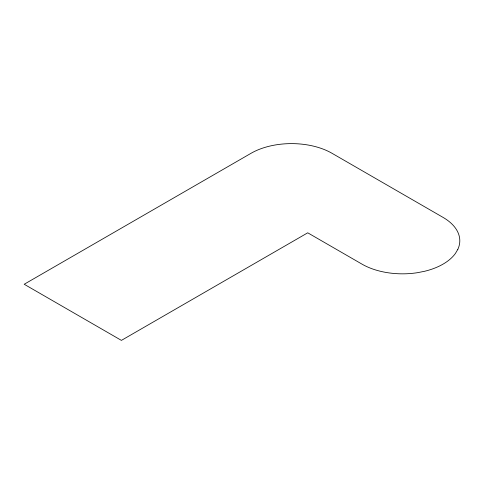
<?xml version="1.0" encoding="UTF-8"?>
<svg xmlns="http://www.w3.org/2000/svg" width="484" height="484" viewBox="0 0 484 484"><rect width="100%" height="100%" fill="white"/><g stroke="black" fill="none" stroke-linecap="round" stroke-linejoin="round"><path stroke-width="0.73" d="M457.846 249.321L455.438 253.416A57.281 33.069 0 0 1 424.438 271.318L417.341 272.71A57.281 33.069 0 0 1 362.014 264.149L307.733 232.81L121.411 340.385L24.2 284.259L251.027 153.301A57.281 33.069 0 0 1 332.036 153.301L443.023 217.376A57.281 33.069 0 0 1 457.846 249.321"/></g></svg>
